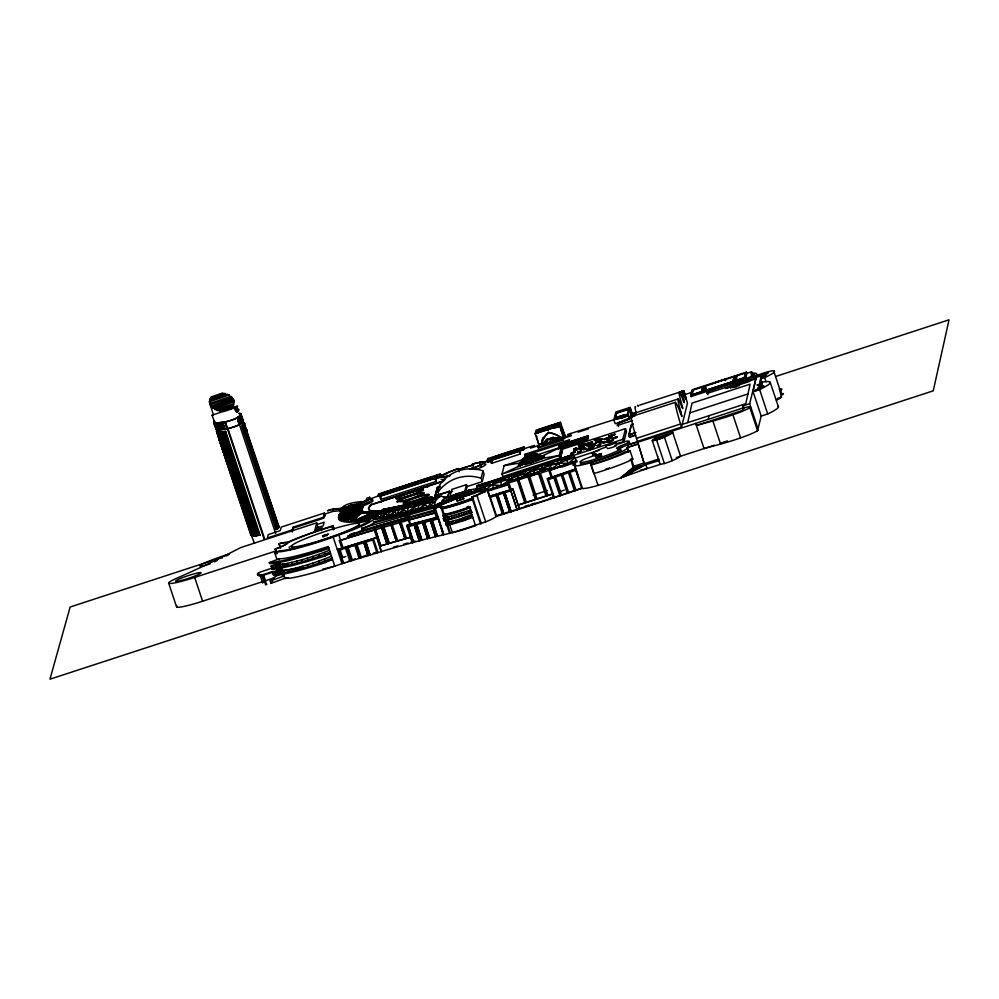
<?xml version="1.0" encoding="UTF-8"?>
<svg xmlns="http://www.w3.org/2000/svg" width="999" height="999" viewBox="0 0 999 999"><rect width="100%" height="100%" fill="white"/><g stroke="black" fill="none" stroke-linecap="round" stroke-linejoin="round"><path stroke-width="1.5" d="M570.242 464.185A244.318 24.263 -18.4 0 0 577.147 461.775L572.739 454.62L477.072 485.776L476.373 489.622L480.644 490.097M362.637 511.863A250.374 24.863 -18.4 0 1 363.361 506.905L363.074 506.068L358.953 504.732L354.633 504.458C348.339 513.486 366.133 512.112 370.479 512.25L358.966 511.713L353.346 514.772L345.242 521.066C344.53 512.45 354.17 507.43 361.713 509.34L363.137 511.713C345.217 501.81 323.589 524.575 354.17 521.053L359.203 514.735L363.698 512.025L370.479 512.25L374.225 513.586L371.628 513.536M518.069 466.77L521.765 459.977L528.908 455.219L533.591 454.383L540.259 455.02L539.997 457.043L536.838 459.577L531.168 462.724L524.912 464.747L526.61 458.953L529.507 454.882L537.212 454.358L544.517 456.918L540.372 455.669L543.144 456.168L542.482 458.491L538.873 460.027M726.623 388.062A42.458 4.221 -18.4 0 1 739.248 382.205L751.236 377.547L751.648 371.778L746.952 373.301L745.591 378.783L691.058 396.541L690.659 395.329L692.02 389.847L746.553 372.09L746.952 373.301M751.648 371.778L753.159 377.51L751.535 372.627M354.633 504.458C347.739 505.169 342.232 510.377 338.748 516.083C342.133 506.318 353.596 506.493 361.713 509.34L363.074 506.068M550.599 442.807L551.136 438.424L552.996 437.487L558.603 438.598L557.629 440.072L550.599 442.807L543.806 444.567L542.644 443.793L546.977 439.273L552.996 437.487M633.091 467.382L645.791 464.647L647.077 468.531L620.978 477.734L633.091 467.382L630.881 459.24M379.67 511.6C399.538 507.504 419.917 504.358 438.786 496.778L415.771 502.709L383.004 509.515L379.67 511.6L377.023 514.785L375.487 519.418A230.419 22.89 -18.4 0 0 434.503 505.931L435.102 501.523L438.786 496.778L441.346 496.228L444.118 497.002L446.865 499.025M375.287 518.806L428.671 506.78L431.118 500.037L433.329 498.214L441.346 496.228M687.712 422.627L692.032 403.121L750.099 384.19L745.778 403.696L682.192 424.425M708.166 419.343L708.978 415.696M539.435 466.271L492.732 481.031L493.156 488.049L486.276 490.159M409.677 504.682L383.004 509.515L388.124 516.283L400.686 507.392L408.042 504.433L417.757 509.515L418.693 505.719L422.789 500.899L438.786 496.778M292.37 529.832L293.019 527.197L323.339 517.32L324.413 513.011L281.181 527.097L280.319 530.594L268.232 534.627L267.407 537.962L292.37 529.832L292.67 530.731L293.019 527.197M314.36 532.305L316.708 522.827L240.784 547.552L221.978 557.192A420.704 41.783 -18.4 0 1 176.211 578.496A28.284 2.81 -18.4 0 0 170.604 583.516A28.284 2.81 -18.4 0 0 194.68 577.434L275.412 551.136M317.857 527.347L316.708 522.827M293.319 528.096L323.639 518.219L324.663 514.098L333.354 511.276A41.783 4.146 -18.4 0 0 340.671 510.439M354.245 504.895A11.301 1.124 -18.4 0 0 366.221 500.212L366.72 498.226L369.605 497.29L369.205 498.913A13.886 1.374 -18.4 0 1 355.144 504.945M441.271 476.76L440.322 473.913L378.521 494.093L377.959 496.353L436.213 477.372L436.763 475.124L436.463 478.134L436.213 477.372M333.179 537.162L341.995 563.648L381.331 551.61L373.364 527.36L408.591 517.207L409.128 520.017A206.905 20.554 -18.4 0 1 435.502 512.949L436.963 517.332M435.751 477.297L436.039 481.468L380.744 499.475L381.218 497.577M382.605 494.218L382.367 492.694L382.48 493.843L430.881 478.071L430.981 477.122L431.006 478.459L387 492.794M373.364 527.36L374.225 530.044A196.828 19.543 -18.4 0 0 339.36 540.721L342.27 549.5M381.206 502.285L381.506 501.111L427.947 485.989L427.659 487.15M434.702 479.208L440.334 477.372L440.322 473.913M440.334 477.372L440.796 475.499L447.49 473.476M438.648 494.592L437.899 492.357L439.747 484.927A37.787 37.525 14 0 1 448.176 476.236L451.56 474.001A37.787 37.525 14 0 1 462.887 469.63L466.908 469.006A37.787 37.525 14 0 1 482.967 470.841L484.078 474.213L482.23 481.643L467.095 486.575L465.721 492.107M459.178 471.828L458.166 468.568L455.307 469.567A23.601 2.348 -18.4 0 0 440.459 476.486A23.601 2.348 -18.4 0 0 450.412 475.574M464.547 493.219L470.766 490.696L470.467 489.797L460.039 493.419L456.431 493.681L456.181 494.667L448.688 497.215L449.388 499.313M466.458 484.652L464.747 491.57L450.099 496.341L451.823 489.423L466.458 484.652L467.095 486.575M474.138 469.305L472.427 464.048L477.322 462.787A23.601 2.348 -18.4 0 1 471.441 468.868M482.23 481.643L481.118 478.271L482.967 470.841M524.113 447.515L523.513 449.912L487.949 461.501L487.749 460.876L488.349 458.466L488.548 459.09L524.113 447.515L523.901 446.89L487.624 458.678L487.187 460.914L484.615 461.963M519.93 450.262L520.142 454.07L491.483 463.399L491.933 461.588M523.201 459.44L504.12 465.659L502.035 474.088L503.109 477.322M518.743 464.036L518.381 465.522L537.287 460.164L544.005 457.217L544.517 455.681L542.357 456.143M512.874 489.285L512.924 489.048A189.261 18.794 -18.4 0 1 489.473 496.303L512.874 489.285L519.455 509.078A291.521 28.959 -18.4 0 0 553.608 497.889L582.392 488.311L574.85 465.671M523.513 449.912L523.901 446.89M530.806 446.615L530.432 448.139L539.048 445.329L535.139 433.753L536.013 430.244L560.489 422.265L565.297 436.738M518.231 505.182L518.256 505.069A291.521 28.959 -18.4 0 0 552.36 494.118L552.372 494.055M537.699 429.907L536.938 432.979L558.066 426.098L558.841 423.014L537.699 429.907L537.812 432.942L537.312 431.443M534.502 445.404L523.126 448.988M556.281 438.961L563.636 436.575L563.936 437.475L563.336 439.885L538.349 448.014L538.648 444.705L544.517 442.794M538.349 448.014L538.648 444.705M543.094 431.218L542.981 428.184M548.189 430.269L548.264 426.461M541.271 444.33A23.127 22.965 14 0 1 548.401 432.617L548.451 432.417A26.998 26.811 14 0 1 550.948 432.879M553.671 427.784L553.546 424.737M554.795 428.121L558.766 426.823L558.453 424.563M563.886 438.186L559.615 425.786L560.489 422.265M547.277 478.721L575.661 469.018A98.751 9.803 -18.4 0 1 547.277 478.721L553.608 497.889M559.215 445.267L558.578 449.2L559.215 445.267L588.336 435.776L587.699 439.722L561.488 448.251M587.4 436.188L586.813 439.91L587.4 436.188L560.089 445.079L559.315 448.214L587.499 439.135L588.336 435.776M560.089 445.079L559.515 447.427M563.336 439.885L563.636 436.575M502.872 476.61L560.102 457.967L562.187 449.538M567.657 434.478L628.171 415.172L630.107 407.405L615.821 412.05L613.886 419.817L615.184 423.726L628.046 419.543L617.819 422.977L617.182 425.537L632.504 420.542M571.028 433.541L570.654 435.04L557.729 439.248M590.921 465.109L591.071 464.473A27.91 2.772 -18.4 0 0 624.912 451.985L630.019 450.649L632.829 459.09A31.918 3.172 -18.4 0 1 593.731 473.551L590.921 465.109A31.918 3.172 -18.4 0 0 630.019 450.649M593.731 473.551L593.881 472.914M615.621 415.572L615.896 414.485M614.897 419.38L616.77 411.85L615.546 418.693M628.895 407.904L627.297 416.246L628.796 410.214M625.499 428.633L626.46 431.518L623.801 442.245L622.839 439.36L625.499 428.633L562.599 449.125L559.927 459.852L564.323 458.429M629.907 410.914L630.444 408.753L631.98 413.848M630.706 413.336L631.243 411.163M629.77 417.882L630.656 414.298L636.213 412.487M631.855 414.398L631.643 415.209L630.044 410.377M632.055 413.586L630.307 409.29M635.726 432.679A25.949 25.774 14 0 0 628.721 435.814L631.231 425.112A26.811 26.623 14 0 1 633.141 424.026M628.721 435.814L631.231 425.112M635.614 435.327L629.845 437.2L630.444 434.028M627.597 447.515L628.146 444.78L638.311 441.471M658.978 458.941L644.28 463.736L636.45 438.349A30.32 1.898 72 0 1 631.868 417.145M633.828 466.308L631.393 459.003M644.28 463.736L638.261 444.031L627.047 447.689A27.91 2.772 -18.4 0 1 606.043 457.829A27.91 2.772 -18.4 0 1 575.274 465.884L574.275 465.359L575.624 464.048A159.765 15.872 -18.4 0 1 572.714 465.097M637.462 441.408L681.53 427.06L687.474 403.134L685.951 398.276A10.602 0.662 72 0 0 684.365 392.582L683.778 390.796L639.697 405.144M691.058 396.541L691.77 393.681M691.882 395.254L693.044 389.635L691.882 395.254L744.292 378.184L745.466 372.565L744.292 378.184M750.986 376.785L707.042 391.858L706.593 393.631L725.374 387.512L725.686 388.474M725.374 387.512L756.056 377.934L753.084 391.695L759.615 389.573A56.881 5.644 -18.4 0 0 759.715 382.455L760.589 378.933L764.635 377.622A43.794 4.346 -18.4 0 0 773.638 370.754L780.231 390.584A11.339 1.124 -18.4 0 0 779.869 390.559M730.431 387.662L730.669 386.725L749.787 380.494L749.55 381.431L730.431 387.662L736.275 387.013M745.591 378.783L746.553 372.09M695.691 423.414L704.045 448.563L720.579 444.08A33.029 3.284 -18.4 0 0 740.596 437.887A22.328 2.223 -18.4 0 0 757.554 430.719L749.874 407.642A22.328 2.223 -18.4 0 1 732.916 414.81A33.029 3.284 -18.4 0 1 712.899 420.991L696.378 425.474L743.281 410.202L742.594 408.129L743.181 405.781L749.662 403.671L756.056 377.934M743.281 410.202L743.868 407.842L743.181 405.781M752.834 390.934L761.201 416.084L758.029 428.808L749.662 403.671M680.444 413.062L680.806 411.638M682.217 406.019L682.679 408.616L681.967 405.132A25.724 1.611 72 0 1 683.166 400.337L684.303 402.747L683.516 398.913A16.059 0.999 72 0 1 684.265 395.916L684.765 397.177A10.327 0.649 72 0 0 685.239 395.779L683.778 390.796M683.453 401.049L683.766 399.787M684.552 396.64L684.989 394.892M412.475 510.801C413.836 498.301 429.807 500.437 438.686 497.44M423.151 508.179C423.738 503.883 426.373 499.001 431.231 498.888M359.203 514.735C355.02 514.822 341.933 515.946 345.454 508.454L349.425 506.568L358.953 504.732L362.312 507.255L350.387 505.269L346.478 507.13L341.383 512.499C340.734 519.455 351.96 517.182 356.293 517.532L356.094 514.822L357.08 512.837L361.163 511.925L369.106 512.974M390.659 509.203L390.359 508.079L386.725 508.853L377.023 514.785L379.408 518.031L391.758 509.303L398.988 506.418L407.33 512.025C407.879 502.36 418.369 502.072 425.586 500.324M402.322 513.186C403.009 504.408 412.425 502.372 419.705 502.497M321.453 530.606L322.327 527.772L315.597 529.97L316.059 528.109L323.239 525.774L324.113 522.24L316.933 524.575M361.875 510.239C353.446 506.505 344.031 510.489 338.424 517.207C343.032 508.778 354.245 505.369 362.35 511.026C353.983 508.678 347.465 515.971 341.308 520.354C342.844 510.814 353.421 505.831 362.312 507.255M383.004 509.515L390.634 508.116L397.44 514.285C398.176 507.355 404.682 503.908 411.101 503.796L408.042 504.433M434.815 495.704L449.438 491.446L434.965 496.153L437.412 487.337L440.297 486.401M434.965 496.153L437.412 487.337M444.905 497.789A150.874 14.985 -18.4 0 0 447.702 497.027L449.288 491.008M447.702 497.027L449.438 491.446M493.356 457.729A11.551 0.837 72 0 1 493.381 457.305L518.256 449.001M392.707 515.322C393.544 508.229 400.224 505.182 406.593 504.807M213.237 414.385L209.39 401.823L210.876 397.04L222.802 392.957L223.102 393.818L225.2 393.506L225.499 394.393M227.385 428.658C224.463 428.908 216.371 431.068 216.096 427.947A63.586 6.319 -18.4 0 0 227.048 428.796L227.385 428.658A7.13 0.712 -18.4 0 0 233.853 426.86A7.13 0.712 -18.4 0 0 239.423 424.538L241.234 423.451A63.599 6.319 -18.4 0 0 242.233 420.055L243.281 420.741L242.982 421.865L239.81 424.413A7.555 0.749 -18.4 0 1 233.903 426.885A7.555 0.749 -18.4 0 1 227.048 428.796L218.706 429.695L216.034 429.046L213.624 421.865L214.385 420.591M213.986 421.928L216.458 422.977L225.15 421.94A7.13 0.712 -18.4 0 0 231.618 420.142A7.13 0.712 -18.4 0 0 237.188 417.819L241.209 415.035L237.188 417.819L275.724 533.666M215.859 428.583L216.259 428.459M251.461 535.314L252.972 535.239L251.461 535.314L219.568 439.435L221.079 439.36L218.843 438.773L216.446 430.969L217.245 429.682M219.892 438.249L218.856 438.211L219.493 437.987L216.683 430.369L219.368 439.11M217.357 430.319C217.02 433.241 223.601 431.356 225.599 431.393L260.065 535.014L253.709 535.901L250.949 535.277L218.619 438.324L219.355 437.05M219.568 438.386L218.769 438.661L219.106 437.649M254.508 543.431L250.924 534.24M388.124 516.283C389.135 509.228 395.829 506.081 402.26 505.744M540.372 455.669L542.919 456.893L543.144 456.168L526.61 458.953L524.025 457.829L525.287 456.918L532.554 454.295L526.61 458.953L520.779 461.188L521.765 463.099L520.454 465.734L518.556 465.284M383.691 517.195C384.852 511.476 390.422 506.043 396.541 507.767M379.408 518.031L383.516 510.914L390.634 508.116L401.123 506.518M554.62 441.371L551.136 438.424L548.026 439.423L546.64 443.968M510.189 490.484L507.38 482.055L507.967 481.655A206.731 20.529 -18.4 0 0 543.906 470.117L549.413 468.281L549.999 470.304L573.251 462.275A206.731 20.529 -18.4 0 1 551.748 469.617L550.049 470.192M517.27 480.244L508.928 482.942L511.276 490.01M527.884 476.823L518.818 479.745L526.361 502.322M529.582 476.273L538.461 473.401L529.582 476.273L537.087 498.838M524.8 502.847L517.282 480.207M535.427 499.388L527.897 476.785M549.413 468.281L507.38 482.055M545.966 495.966L538.461 473.401M547.889 495.329L540.459 473.176L548.888 470.404L551.161 477.41M362.887 511.838C354.208 507.517 345.117 512.887 339.036 519.068C341.333 512.45 347.177 507.754 353.733 505.719L361.863 508.354M210.414 405.869L212.163 407.942L214.872 408.753L234.203 401.685L233.067 398.539L230.869 396.353L209.653 403.633M240.834 423.576L238.599 416.858L240.834 423.576L242.607 421.99L240.322 413.748L243.331 421.241L241.071 414.523M240.322 413.748C240.672 417.033 244.131 422.839 242.482 421.466L243.331 421.241L240.722 413.611L238.886 413.199M277.41 526.623L243.381 424.313L243.968 422.565L278.958 526.71L276.711 529.333L276.074 529.52L241.608 425.899L244.393 422.939M244.568 424.088L243.606 424.8M245.654 430.944L246.616 430.244L245.654 430.944L244.43 427.26M278.521 527.509L278.521 526.023M470.467 489.797L462.999 492.807L468.718 491.845L469.018 492.757L455.994 497.115L456.256 495.254L448.688 497.215M338.424 517.207C341.571 509.89 349.862 505.806 357.617 507.08L361.713 509.34M339.96 519.78L342.62 516.146C349.925 512.175 359.428 510.077 367.32 513.124L361.451 511.525L352.859 512.312L350.961 514.585L350.187 517.619L350.799 521.203C354.058 514.098 362.974 509.927 370.329 513.111M338.748 516.083L339.96 514.21M347.814 521.203L350.187 517.619L356.094 514.822L366.558 512M504.845 492.732L511.201 511.663L504.845 492.732L510.814 490.784L517.132 509.777L510.814 490.784M358.953 504.732C354.333 509.378 361.65 512.599 365.622 512.762L364.223 512.287M345.242 521.066C349.2 513.236 359.278 509.428 367.32 513.124M277.035 559.715L274.775 552.909L276.086 551.036M343.069 520.779L345.617 517.157C352.335 513.948 360.539 510.402 367.994 512.962M343.156 509.902L339.498 514.81L346.478 507.13M341.308 520.354C345.354 512.974 354.807 508.878 362.812 511.875M339.036 519.068C343.494 511.088 353.921 507.417 362.35 511.026M338.524 518.206L341.196 514.585L345.167 512.549L355.594 510.914L361.451 511.525M350.387 505.269C344.143 512.787 358.092 513.636 362.712 512.849M544.88 465.222L548.876 462.874L551.748 469.08L576.71 460.489M548.026 439.423L546.878 439.66L543.806 444.567M497.689 495.017L503.996 513.986L497.689 495.017L503.521 493.106L509.827 512.075L503.521 493.106M219.405 436.476L219.018 438.711M250.899 534.24L251.461 533.553M339.498 514.81L341.383 512.499M262.6 575.387L263.748 574.949L266.383 584.427L265.584 584.627L262.512 575.374L263.761 574.962M322.877 549.987L321.191 550.561M742.607 383.129L743.481 382.592M758.204 388.136L763.673 385.689L760.826 386.313L758.016 387.562L763.76 386.226M546.977 439.273L542.644 443.793L550.387 442.157L558.603 438.598L552.609 437.437M338.886 550.324L343.156 563.286L338.886 550.324L345.554 548.226L349.85 561.163M496.141 495.529L502.497 514.423M496.64 516.258L490.334 497.302L496.191 495.467M264.186 582.055L262.55 582.592L264.186 582.055L261.813 574.987A49.9 4.958 -18.4 0 1 258.579 572.727A33.866 3.359 -18.4 0 1 270.829 568.543M521.628 465.172L535.152 457.904L537.412 455.944L537.212 454.358L536.101 455.532L524.238 459.54L521.765 463.099L519.18 463.861L520.454 465.734M214.872 408.753L215.172 409.652L216.833 409.515L233.579 403.771L233.903 402.222M241.608 425.899L244.643 423.938L244.243 423.164M245.854 431.943L245.242 432.579L246.928 431.081L246.229 431.306M277.747 527.822L277.135 528.471L245.13 432.692L245.754 432.492L244.193 433.429L245.13 432.692M276.074 529.52L278.421 527.609L243.232 422.302L278.946 527.235L278.246 527.46L278.983 526.698M594.293 446.103L588.798 447.639M527.372 456.755L525.399 457.829L525.287 456.918L527.36 456.206C528.558 454.233 532.03 455.519 527.847 456.143L530.856 454.62L537.212 454.358L522.839 458.853L523.351 460.664L525.774 461.088L542.482 458.491C537.537 455.357 530.469 452.847 525.287 456.918L524.238 459.54L522.839 458.853M529.845 455.269L527.36 456.206L532.217 454.445L527.847 456.143M548.201 438.748L542.857 444.443M354.82 545.217L348.027 547.352L354.82 545.217L359.153 558.266M352.422 560.352L348.077 547.302M556.53 460.464L572.739 454.62L540.759 465.821L556.88 460.139L575.124 457.455L568.431 463.374C536.388 461.426 507.742 479.245 477.072 485.776C489.835 481.58 503.059 477.947 516.645 480.044M537.212 454.358L536.338 454.582L540.259 455.02L538.723 456.443L521.765 463.099L519.917 462.487M541.72 455.544L536.001 458.691L521.765 463.099L531.168 462.724L537.662 460.539L533.478 456.568L529.507 454.882L525.187 458.466L534.115 454.183L534.777 455.207L533.478 456.568L525.774 461.088L522.527 461.863L520.779 461.188M548.951 470.017C557.417 466.108 563.573 457.792 572.739 454.62M782.716 393.494A17.283 1.711 -18.4 0 1 781.742 395.129L780.194 389.048A43.794 4.346 -18.4 0 1 779.932 390.522L781.343 397.327A43.794 4.346 -18.4 0 1 776.448 400.212M287.537 542.782A44.118 4.383 -18.4 0 1 332.105 526.498L333.079 525.699L334.19 529.045M363.836 542.707L368.032 555.594L363.836 542.707L357.105 544.792L361.451 557.554M397.44 514.285C404.533 508.766 413.124 501.061 422.627 502.047M407.33 512.025L420.417 502.759L428.371 499.488L435.102 501.523L428.671 506.78L417.719 502.147M537.362 472.702L549.487 463.836L556.88 460.139L560.102 466.233M417.757 509.515L431.118 500.037L436.65 498.588M216.833 409.515L217.17 410.514L219.106 410.264L232.992 405.507L233.916 404.77L233.579 403.771M240.122 416.421L238.848 417.232L240.122 416.421L242.045 422.227L240.784 423.039L242.045 422.227M243.369 425.512L241.92 426.361L243.369 425.512L245.417 431.668L243.968 432.517L245.417 431.668M519.23 479.295L533.141 469.305L540.834 465.584L542.969 470.841M658.816 460.152A24.401 2.423 -18.4 0 0 658.89 460.527A24.963 2.485 -18.4 0 1 645.791 464.647L620.978 477.734L634.203 467.282M493.156 488.049L501.448 485.452L516.783 474.637L524.725 470.904L533.141 469.305L551.748 469.08M486.001 489.735C498.888 477.909 516.208 472.003 533.616 474.612M365.871 542.07L370.154 554.944L365.871 542.07L372.714 539.972L376.998 552.859M754.27 376.785L755.868 375.512A60.527 6.006 -18.4 0 0 752.771 373.139L751.123 373.776M643.393 465.309L620.978 477.734L635.589 467.082M533.878 455.219L535.664 454.208L534.777 455.207L528.034 455.444L527.247 456.531L533.478 456.568L540.259 455.02M377.11 537.437L337.375 549.75L339.797 548.901A207.642 20.617 -18.4 0 1 377.11 537.437L381.331 551.61M528.359 455.669L534.964 454.433L526.635 456.118M237.475 418.181L239.011 417.295L240.946 423.101C237.275 427.784 236.388 408.291 239.797 423.876M239.41 423.988L240.946 423.101M521.153 462.525L519.18 463.861L521.078 464.398L525.149 463.474L536.838 459.577L543.144 456.168L540.422 455.532M641.146 465.884L620.978 477.734L637.225 466.783M350.799 521.203L356.293 517.532M620.978 477.734L639.085 466.383M374.925 528.071L380.744 545.791L374.925 528.071L381.168 526.273L387 543.993L381.168 526.273M383.266 525.711L389.21 543.331L383.266 525.711L390.584 523.588L396.391 541.296L390.584 523.588M399.113 521.116L405.057 538.773L399.113 521.116L391.783 523.226L397.727 540.884M406.468 538.386L400.674 520.966L407.942 518.856L409.827 524.7M276.398 551.336A51.386 5.107 -18.4 0 0 277.472 553.321L276.76 553.596L275.249 549.063A23.039 2.285 -18.4 0 0 278.933 543.806L280.007 545.941M374.637 527.859A191.995 19.068 -18.4 0 0 347.727 536.176L362.3 530.244L361.638 528.259L362.4 528.983L369.618 525.511L373.888 522.864L373.976 521.74M265.672 584.627L266.82 584.24M765.783 376.074L763.224 377.135M763.773 386.388L762.462 387M612.062 437.025L610.114 437.937M616.545 417.632L615.721 418.194L618.319 417.869M626.498 415.959L627.122 415.596M580.869 448.364L576.361 450.112M586.825 445.729C596.341 442.045 582.155 446.553 588.324 445.054M595.029 445.017L592.469 446.116M607.217 448.064C605.756 449.887 617.707 446.016 616.67 444.98M322.914 537L324.388 536.326M561.788 459.165L564.835 457.392L568.431 463.374M602.946 442.932L609.527 440.384L602.634 442.707L608.99 440.846M413.549 542.42L408.541 526.598L413.761 542.307L412.325 542.757L406.605 525.586L407.23 525.262A227.797 22.627 -18.4 0 1 437.475 517.195L438.211 517.257L406.605 525.586M414.223 525.049L419.23 540.871L414.223 525.049L408.329 526.71M514.635 474.9L516.995 473.626L517.869 479.07M498.551 480.057L501.248 478.608L500.511 479.795L501.448 485.452L508.404 483.266M583.866 446.253L582.105 446.99M379.77 546.178A190.347 18.906 -18.4 0 1 410.864 537.287L409.865 533.166M412.325 542.757L412.637 542.582A190.347 18.906 -18.4 0 0 381.531 551.473M367.794 516.908L369.218 516.221M421.79 540.172L416.77 524.35L422.003 540.072L413.761 542.307M427.634 538.623L422.614 522.789L427.634 538.623L452.36 532.679L485.726 521.878A28.696 2.847 -18.4 0 0 496.066 516.483L519.455 509.078L512.924 489.048M226.286 555.968L228.971 554.595M429.47 538.136L424.438 522.39L429.645 538.036M430.432 520.829L435.452 536.575L430.432 520.829L424.263 522.489M373.351 527.422L408.591 517.207M434.503 505.931L443.294 501.523M610.926 438.349L609.278 439.023M566.233 457.055L567.807 456.381M437.262 536.113L432.242 520.367L437.45 536.013M438.274 518.831L443.281 534.577L438.274 518.831L432.055 520.454M324.663 555.232L330.519 553.371L325.424 555.844A59.928 5.957 -18.4 0 1 272.128 569.205L271.091 566.083C291.096 563.586 310.851 557.792 329.47 550.249M330.095 552.11C311.476 559.652 291.72 565.459 271.716 567.944M214.46 561.838L217.12 560.564M614.073 434.565L614.934 434.041L608.716 436.101L615.072 434.428L614.198 434.965M611.962 438.811C627.31 433.516 604.095 440.422 614.397 438.049M616.982 437.462L615.272 438.174M757.554 376.998L768.131 372.639L756.43 376.486L762.312 375.199M455.694 496.203L468.718 491.845M663.923 437.187L662.349 437.874M522.115 464.71L502.035 474.088L559.253 455.444L561.351 447.015L536.413 455.132M542.619 455.756L561.351 447.015L562.425 450.249L560.339 458.678L544.193 463.936M617.444 417.207L615.284 418.331L621.016 417.07M624.924 415.621L626.648 414.635L625.162 414.697M601.935 439.26L599.825 440.084M591.683 445.005L594.792 443.856M588.686 446.79L594.755 444.805M589.173 447.015C586.101 449.3 602.472 442.495 589.173 447.015L591.558 446.428M593.968 446.291L592.082 447.065M596.353 456.968C592.844 459.328 606.893 453.958 599.65 455.794M326.636 561.176L332.492 559.315L325.474 562.512A57.992 5.757 -18.4 0 1 273.539 575.374L272.502 572.277C292.744 570.004 312.662 563.886 331.456 556.218M332.08 558.066C313.286 565.734 293.369 571.853 273.127 574.125M609.128 441.233L606.905 442.132M492.732 481.031L476.373 489.622L575.124 457.455M578.721 445.716C592.707 440.921 571.565 447.102 580.556 445.154M608.279 442.008L611.688 440.771M472.639 517.02L472.764 517.357A21.241 2.11 -18.4 0 1 446.491 525.412L445.666 522.952L448.676 521.615M446.491 525.412L472.402 516.308M596.565 441.958L595.554 442.582L596.653 442.42M271.915 562.937L272.552 562.974M489.51 496.091L487.187 489.11L485.327 488.973A28.696 2.847 -18.4 0 0 456.531 496.628A28.696 2.847 -18.4 0 0 433.179 506.905L433.204 507.679L435.077 507.817L441.558 506.518A27.123 2.697 -18.4 0 1 443.793 501.573A27.123 2.697 -18.4 0 1 481.518 489.822A27.123 2.697 -18.4 0 1 471.69 497.127L480.544 523.726M457.867 500.112C451.898 503.121 468.519 497.839 463.061 498.414M592.907 448.426L591.408 449.026M570.167 456.143L571.378 455.469L568.506 456.143M469.305 506.993L471.84 512.45A27.835 2.76 -18.4 0 1 444.118 520.904L443.306 518.456L447.09 516.845L446.153 514.048A25.624 2.547 -18.4 0 0 469.305 506.993L470.454 507.529A22.178 2.198 -18.4 0 1 443.007 515.934L446.153 514.048M444.118 520.904L471.628 511.825L470.841 511.625M617.819 422.977L634.952 415.721M631.892 417.719L617.619 423.763L618.543 426.536M761.787 384.727L760.651 385.177M617.132 417.27L618.593 416.733M617.419 418.131L618.668 417.619M623.776 416.096L627.085 414.498L624.05 414.96M624.275 416.92L625.524 416.408M375.487 519.418L379.57 517.744M598.001 439.435L596.428 440.022M598.751 439.935L597.489 440.584L598.638 440.434M599.025 442.52C607.567 439.323 593.955 443.481 600.049 442.082M600.199 443.119L600.973 442.807M214.448 422.115L212.113 415.222L222.015 411.813A6.856 0.687 -18.4 0 0 228.247 410.089A6.856 0.687 -18.4 0 0 233.604 407.854L237.65 406.168L234.678 407.267M485.689 461.925L487.075 461.363M222.265 422.477L224.5 429.195L222.59 422.352M222.752 423.002L224.613 428.583L222.752 423.002C225.737 420.167 229.046 430.107 224.613 428.583M574.8 452.535L571.053 453.621L575.024 452.097M582.067 445.067L592.469 441.883L584.852 444.842L581.88 444.58M276.348 552.047L279.595 550.761A48.951 4.858 -18.4 0 0 333.254 536.5A48.951 4.858 -18.4 0 0 369.967 518.931L374.65 517.944A52.91 5.257 -18.4 0 1 350.849 530.656L325.949 539.672A52.91 5.257 -18.4 0 1 281.718 551.598L276.348 552.047L275.249 549.063M580.819 446.965L579.383 447.177L583.853 445.704L579.52 447.627L580.943 447.365M600.024 441.296L597.989 442.033M328.246 546.553L328.771 548.501A59.965 5.957 -18.4 0 1 269.655 563.648L269.305 562.599L278.634 558.928L284.016 558.478A52.91 5.257 -18.4 0 0 315.197 550.699L328.246 546.553L334.765 566.158L345.229 562.524M271.091 566.083L279.857 562.637L280.482 564.497L285.864 564.048A52.91 5.257 -18.4 0 0 288.324 563.636M276.723 565.983L280.482 564.497M272.128 569.205L275.886 567.732M272.502 572.277L281.843 568.593L282.467 570.441L287.837 569.992A52.91 5.257 -18.4 0 0 296.129 568.381M278.459 572.027L282.467 570.441M471.69 497.127L476.873 495.279A28.696 2.847 -18.4 0 0 487.225 489.885L487.187 489.11M443.007 515.934L446.353 514.622A25.624 2.547 -18.4 0 0 469.493 507.567L470.454 507.529M220.005 422.764L222.24 429.483L220.342 422.639M222.315 428.883C215.784 415.159 229.27 428.821 222.315 428.883L220.304 423.226L218.481 423.476L220.304 423.226M223.351 431.68L222.74 431.905L257.879 535.452L255.344 535.851L220.816 432.067L223.351 431.68L257.879 535.452L260.065 535.014M223.227 432.417L225.849 438.361L227.572 438.136L225.524 431.98L223.227 432.417L225.275 438.573L227.572 438.136M222.777 431.893L225.599 431.393M225.524 431.98L226.998 438.361M226.024 439.235L227.41 439.21M458.141 468.693L449.737 471.94A22.278 2.21 -18.4 0 0 450.349 475.387M588.236 449.388L593.119 447.889M608.016 439.023C618.593 434.915 599.25 441.433 610.789 438.174M445.666 522.952L460.214 519.043L471.815 514.56M578.958 451.985L577.597 452.609L578.671 452.497M580.107 451.61L581.505 450.924L577.422 452.285L581.643 451.311L580.232 451.998M218.069 422.939L220.304 429.657L218.431 422.802M218.431 423.376L216.845 423.539L218.431 423.376L220.342 429.071L218.843 423.351M220.816 432.067L221.428 431.843L255.956 535.614L255.294 535.864L220.779 432.08L216.571 431.456L217.37 431.743M221.229 432.617L221.84 432.38L223.888 438.536L225.362 438.411L223.277 438.761L221.229 432.617L223.314 432.255L224.138 434.715M223.314 432.255L222.702 432.492L224.75 438.636M225.749 439.273L223.464 439.647L225.749 439.273L257.642 535.152L255.357 535.526L257.642 535.152M347.714 561.675L355.257 558.816M756.83 389.972L755.394 390.646L756.855 390.384M757.866 390.047L759.302 389.36L757.841 389.635M339.036 516.92A218.182 21.666 -18.4 0 0 354.445 521.89L357.305 520.816M618.381 416.758L619.929 416.246M623.988 416.071L619.492 417.594M588.748 444.056C602.172 438.336 575.574 446.915 584.977 445.229M600.849 442.42C595.854 444.692 609.515 439.772 598.95 442.819M597.777 445.679C607.355 442.22 591.083 447.14 598.588 445.417M599.775 445.429L597.677 446.103M216.471 422.977L218.706 429.695L216.845 422.839M219.081 428.983L220.28 428.958L219.081 428.983L217.22 423.401M220.517 439.622L222.29 439.448L220.517 439.622L252.41 535.514L254.37 535.651L253.709 535.901L219.143 432.13L219.842 431.88L254.37 535.651L255.956 535.614M221.603 438.823L223.476 438.561L221.603 438.823L219.555 432.679L221.428 432.405L222.253 434.865M220.779 432.08L221.428 431.843M219.555 432.679L221.428 432.405M221.815 439.697L223.851 439.423L255.744 535.302L255.095 535.551L253.709 535.589L221.815 439.697L223.851 439.423M253.709 535.589L255.744 535.302M581.918 448.826L580.094 449.662L581.718 449.388M582.917 449.001L584.74 448.164L583.116 448.439M443.306 518.456L471.016 509.989M597.177 441.72L599.937 440.846M611.8 441.321L609.577 442.07M215.222 422.889L217.457 429.607L215.597 422.752M217.42 429.046L218.744 428.983L217.42 429.046L215.684 423.289L214.623 423.264L215.684 423.289M217.72 431.58L216.808 432.055L218.606 431.793L253.134 535.564L252.435 535.814L217.72 431.58L217.058 431.805M219.143 432.13L219.842 431.88M218.943 432.355L218.244 432.604L219.892 432.43L218.943 432.355L221.241 438.836L220.292 438.761L220.991 438.511M252.41 535.514L254.183 535.339L253.484 535.589M253.671 535.901L254.37 535.651M370.254 515.809L374.85 514.36M322.739 569.168L334.765 566.158L321.728 570.304A52.91 5.257 -18.4 0 1 290.534 578.096L284.74 578.396L271.041 583.316L270.267 580.956L283.953 576.036L282.267 575.449M239.585 413.486L240.821 414.548L239.81 413.961L240.722 413.611M239.635 413.923L239.136 413.673M234.203 407.455L237.063 406.443L237.849 411.413L236.788 412.262L233.604 407.854L230.682 408.853M214.236 422.365L216.958 429.258L213.823 421.291M216.483 428.846L217.545 428.871L216.483 428.846C213.137 417.095 213.012 425.249 216.696 428.646M219.081 436.763L217.445 431.83L218.606 431.793M218.019 432.155L217.345 432.392L218.694 432.317L220.329 437.25M220.067 438.311L219.393 438.549L220.067 438.711M219.568 439.435L220.354 439.298L217.944 432.018M217.482 430.681L216.446 430.981L251.511 535.614L253.134 535.564L252.397 535.826M573.763 455.457L476.498 487.137M212.113 415.222L213.187 414.86M242.757 420.354L242.957 421.366M246.378 429.845L246.978 430.994L246.254 431.231M278.621 526.298L277.884 526.023M612.812 435.502L611.201 436.039M468.156 491.608L470.766 490.696M339.36 540.721L340.597 540.297A235.277 23.364 -18.4 0 1 373.589 530.132L374.488 529.857M744.842 382.068L746.415 381.543M763.199 376.561L760.551 377.722L762.537 377.36M763.099 376.748L765.734 375.587L760.526 377.385L765.771 375.924M759.29 385.09L761.738 384.353M210.065 398.701L225.2 393.506M209.565 400.274L227.322 394.18L227.647 395.129L229.183 395.03L229.62 396.341M209.39 401.823L229.183 395.03M232.155 397.452L209.99 404.62M210.864 406.156L233.067 398.539M211.875 407.055L233.641 399.588M213.237 408.029L233.941 400.924M661.326 438.261L659.103 438.998M214.847 423.064L214.048 422.939M220.217 439.135L218.981 439.11L251.336 535.289M250.949 535.277L252.11 535.014M251.473 535.614L252.248 535.352L250.662 534.54L251.636 533.703M619.83 416.233L621.366 415.709M620.117 417.082L621.64 416.558M621.291 417.982L622.827 417.457M595.991 439.685L598.089 439.073M588.898 445.292L586.95 445.829M609.115 438.299L607.017 438.986M594.63 444.493L592.569 445.129M597.889 456.368L598.776 456.068M456.481 495.579L449.001 498.114L456.555 496.166M576.048 490.372L570.017 472.227L575.736 470.292L581.83 488.499M242.445 420.042L242.133 419.63M243.331 422.789L244.018 422.552M245.879 430.394L246.628 430.144M246.815 430.219L246.291 429.32M246.204 430.731L246.965 430.482L246.229 430.794M278.858 526.361L278.109 526.61L278.871 526.873M532.13 454.857L534.115 454.183L531.018 454.533L527.634 457.092L525.287 456.918L526.348 456.98M325.112 536.063L327.31 535.389M214.236 422.24L213.624 421.865L214.485 421.64M218.644 438.324L218.906 439.061M559.927 495.829L553.896 477.709L548.364 479.582L554.383 497.702M244.63 423.551L243.731 423.688L244.43 423.464M245.954 430.332L246.578 430.082M371.541 516.358L372.752 515.959M538.199 431.406L559.34 424.513M559.14 425.287L537.999 432.167L537.499 430.681M535.139 433.753L559.615 425.786M617.045 412.662L629.17 408.716M617.594 412.937L629.02 409.215M693.181 390.035L745.591 372.964M382.58 492.894L430.981 477.122M382.654 493.131L431.056 477.372M684.914 394.593L692.132 392.245M380.082 494.168L384.453 492.757M387.362 491.808L433.916 476.635M382.405 493.606L431.193 477.784M495.242 457.192L499.537 455.794M505.269 453.921L518.156 449.725A11.551 0.837 72 0 1 518.181 449.25L493.381 457.305M519.592 449.25L524.038 447.814M511.238 452.185L518.531 449.812M565.484 437.662L564.547 434.877L562.961 435.402A17.245 1.074 72 0 0 562.112 433.154M380.457 495.154L370.167 498.951L369.605 497.29M435.614 477.26L439.835 475.886M487.25 460.676L488.149 460.377M487.749 460.876L523.301 449.288M634.015 413.349L678.084 398.988M379.745 496.453L435.027 478.446M490.484 460.402L519.143 451.073L520.142 454.07M691.745 394.855L744.168 377.784M690.659 395.329L745.192 377.56M578.171 432.155L588.486 428.796M621.902 417.994L625.948 416.683M492.095 460.914L487.662 462.362L487.125 460.739M564.16 438.111L571.353 435.764M538.049 447.115L563.036 438.986M631.331 416.645L675.399 402.297M726.985 388.249L734.315 385.864M748.975 381.081L756.318 378.696M395.729 497.552L421.853 489.048M559.415 445.854L588.523 436.363M560.289 445.666L587.599 436.775M221.328 557.604L70.155 607.005L49.95 679.195L933.241 390.834L949.05 319.805L775.649 376.473M689.872 412.874L747.939 393.943M448.426 492.657L452.46 491.333M519.243 472.065L532.455 467.757M629.732 436.875L635.501 435.002M573.101 455.569L622.839 439.36M575.511 457.967L598.925 450.349M617.944 444.155L622.34 442.719M636.45 438.349L680.519 424.001A30.32 1.898 72 0 1 679.27 410.015L681.93 416.496L680.182 409.478A23.576 1.474 72 0 1 681.655 406.431L681.942 407.155M459.927 499.338L461.051 498.976M638.398 441.708L628.146 444.78M637.2 442.47L742.594 408.129M637.687 444.006L627.509 447.315L629.033 451.835M655.369 438.261L672.739 432.604A29.52 2.935 -18.4 0 1 664.41 437.087A9.391 0.937 -18.4 0 1 656.555 439.922L652.335 440.809A24.401 2.423 -18.4 0 1 655.369 438.261L654.845 436.713M777.334 398.464L781.693 397.04M761.201 416.084L767.719 413.961A56.881 5.644 -18.4 0 0 778.109 406.368M177.048 606.093A28.284 2.81 -18.4 0 0 202.597 601.211L274.513 577.784M633.291 466.458L644.505 462.799M676.248 457.617L714.31 445.217M720.179 443.306L727.509 440.921M213.624 421.865L214.385 421.79M217.395 430.831L217.245 431.268M218.744 438.586L219.568 438.324M251.461 534.203L250.637 534.477L251.461 534.278L219.942 439.51M250.724 534.827L251.561 534.552M500.861 455.994L518.369 450.312M371.84 504.033A150.874 14.985 -18.4 0 0 376.561 511.038L380.831 511.226L376.698 511.488A150.874 14.985 -18.4 0 1 371.99 504.47L444.58 480.407M373.476 503.996L443.244 481.331M437.562 487.774L440.434 486.838M590.521 449.35L587.961 450.099M517.844 505.069L553.483 493.518M240.372 415.272L240.859 414.635M278.246 527.46L278.946 527.235M278.596 527.859L277.897 528.084L278.571 527.872L244.081 424.088M568.831 456.63L567.457 457.055M333.079 525.699L322.727 528.983A52.91 5.257 -18.4 0 0 287.675 542.257M612.699 434.877L608.841 436.488L609.79 436.413M614.422 437.837L616.932 437.162M614.535 438.436L612.487 439.023M762.612 375.012L767.694 373.651M761.051 387.512L759.04 388.087M239.66 416.009L242.295 422.602L240.06 415.884M240.459 415.796L239.885 416.396M243.381 424.313L244.043 424.1M242.67 425.05L243.344 424.837L277.822 528.633L277.198 528.821L242.67 425.05L243.306 424.862M243.481 424.95L244.156 424.75L242.944 425.524M621.353 415.759L622.877 415.234M277.809 528.259L276.049 529.17L276.686 528.983M599.962 439.51L602.01 438.973M586.176 444.892L587.462 444.493M591.296 447.327L588.711 448.002M598.838 445.292L599.887 444.992M584.715 449.013L583.291 449.35L586.288 448.339L583.391 449.712L584.84 449.4M487.624 490.596L508.266 484.115L487.624 490.397L489.535 496.341M573.463 452.522C579.645 450.062 566.533 454.32 573.001 452.747M605.993 442.432L603.608 443.094M580.681 445.542L578.846 446.041M277.198 528.821L277.822 528.633M581.992 446.541L583.99 446.091M672.227 431.056L680.581 456.206A29.52 2.935 -18.4 0 1 672.252 460.689A9.391 0.937 -18.4 0 1 664.397 463.524L660.177 464.398A24.963 2.485 -18.4 0 1 640.371 470.254M239.011 417.295L240.547 423.214M239.423 424.538L237.575 417.694M374.238 529.994L409.465 519.842M379.57 546.128L410.851 537.112M361.638 528.259L434.54 507.742M405.282 516.97L409.715 515.734M362.3 530.244L434.827 509.927M622.752 415.322L624.288 414.835M623.164 416.096L625.774 415.409M619.767 418.456L617.17 419.13M409.565 519.73L412.912 518.806A235.277 23.364 -18.4 0 1 434.94 512.899L435.502 512.949M373.589 521.977L438.374 504.695M373.888 522.864L435.651 506.381M416.558 524.45L422.614 522.789M422.003 540.072L427.847 538.511M435.102 501.523L377.023 514.785M630.269 459.752L632.829 459.09M428.671 506.78L434.303 505.319M288.162 577.797L285.152 578.546L283.791 574.437M443.918 520.292L447.764 519.368L447.152 517.532M658.066 439.285L655.931 439.585L663.935 436.713M606.043 439.26L604.095 439.51L611.725 436.8M575.499 450.349L573.876 450.636L580.931 448.139M614.735 445.392L615.834 445.129M472.402 464.16L479.707 462.425L481.106 466.633M446.253 524.7L449.625 523.976M554.82 439.073L557.654 438.474L558.816 439.248M412.799 503.321L415.771 502.709M540.646 458.691L559.253 455.444L560.102 457.967M504.12 465.659L520.666 462.837M536.962 467.882L532.779 468.269L534.602 473.613M725.724 380.507L724.65 379.333A32.867 3.259 -18.4 0 0 717.607 381.705M477.072 485.776L484.428 484.752L501.448 485.452M490.109 482.804L484.865 483.441L484.752 489.448M730.669 386.725L739.435 385.751M220.342 429.071L222.165 428.808L219.942 423.351M536.338 454.582L538.748 454.62L537.412 455.944L526.161 459.99L523.351 460.664L521.765 459.977M386.775 508.691L389.36 509.028M509.103 476.136L509.54 481.73M398.102 506.593L400.437 507.017M471.84 512.45L471.041 512.237L475.499 525.624A25.624 2.547 -18.4 0 1 452.36 532.679L447.702 518.681M537.699 454.845L539.048 455.207M375.187 521.54L375.936 521.803M274.775 552.909L276.76 553.596M243.494 422.889L246.116 429.245M524.912 471.066L526.236 476.361M574.537 490.909L568.493 472.739L562.699 474.687L568.743 492.857M341.958 508.391C343.881 503.646 356.256 501.923 362.412 501.598A25.225 4.433 -17.3 0 1 364.123 501.96M554.408 440.734L552.547 437.799L557.629 440.072M561.638 495.217L555.581 477.023L561.301 475.187L567.357 493.381M235.09 407.255L236.788 412.262L236.251 406.78L237.849 411.413A62.875 6.244 -18.4 0 0 238.511 409.165M780.606 391.72L781.368 393.993M770.291 382.517L778.408 406.893M764.635 377.622L766.058 381.918M760.589 378.933L762.025 383.241M759.615 389.573L767.719 413.961M752.409 373.276L752.834 374.575M749.1 377.522L749.362 378.284M738.985 381.443L739.248 382.205M724.974 379.295L725.399 380.557M732.916 414.81L740.596 437.887M707.042 391.858L708.016 394.792M712.899 420.991L720.579 444.08M680.519 424.001L681.53 427.06M664.41 437.087L672.252 460.689M656.555 439.922L664.397 463.524M652.335 440.809L660.177 464.398A24.401 2.423 -18.4 0 1 660.102 464.023M630.107 407.405L632.567 414.797M630.244 409.565L631.78 414.66M630.107 410.102L631.718 414.935M629.969 410.651L631.58 415.472M628.171 415.172L629.47 419.068M627.047 447.689L628.483 452.023M616.096 443.768A19.53 1.936 -18.4 0 1 629.033 441.133A19.53 1.936 -18.4 0 1 621.465 445.616L621.99 447.202A12.213 1.211 -18.4 0 0 617.782 449.2M606.268 446.978A19.53 1.936 -18.4 0 0 594.592 453.796L595.142 455.382A19.53 1.936 -18.4 0 1 593.019 454.72M587.2 436.975L559.902 445.866M587.012 437.749L559.702 446.64M590.509 462.774L598.039 485.402M580.569 438.411L579.795 441.546M573.751 440.634L572.964 443.768M566.92 442.857L566.146 445.991M573.251 462.275L578.446 477.372M558.266 425.324L558.766 426.823M568.843 471.64L575.199 490.734M561.65 474.063L568.006 493.156M554.445 476.473L560.801 495.566M549.363 468.394L552.584 478.334M538.836 471.903L546.765 495.754M528.346 475.287L536.288 499.138M517.869 478.671L525.799 502.522M507.492 481.805L510.114 489.985M503.796 492.182L510.377 511.963M490.284 459.777L491.483 463.399M496.628 494.443L503.221 514.235M487.225 489.885L496.066 516.483L496.041 515.709M476.873 495.279L485.726 521.878M472.44 497.027L481.293 523.626M468.643 510.864L469.255 512.699M469.755 515.734L470.342 517.482M466.208 511.725L466.82 513.548M460.039 493.419L460.339 494.318M459.99 494.18L460.689 496.291M467.457 516.583L468.044 518.319M463.723 512.562L464.335 514.398M465.084 517.42L465.659 519.168M456.431 493.681L456.73 494.592M461.238 513.399L461.838 515.234M462.649 518.244L463.236 519.992M458.741 514.185L459.353 516.021M460.214 519.043L460.789 520.791M456.281 514.96L456.893 516.795M457.792 519.805L458.379 521.553M453.871 515.671L454.483 517.507M455.432 520.516L456.019 522.252M451.536 516.346L452.147 518.181M453.171 521.153L453.746 522.902M451.024 521.728L451.61 523.476A25.624 2.547 -18.4 0 0 453.983 522.952M449.288 516.97L449.9 518.806M436.039 481.468L434.902 478.059L379.62 496.066L380.744 499.475M447.252 522.639L447.827 524.375M441.558 506.518L445.167 517.37M446.116 520.229L450.399 533.104M445.154 518.019L445.766 519.855M440.784 506.855L449.625 533.454M435.077 507.817L443.918 534.415L442.045 534.04M433.204 507.679L436.413 517.332M430.619 519.18L436.326 536.351M422.802 521.216L428.521 538.386M414.797 523.351L420.504 540.521M408.254 517.382L410.577 524.4M407.23 525.262L408.116 527.897M410.864 537.287L412.187 541.258M399.525 519.892L405.744 538.598M390.796 522.402L397.028 541.108M378.521 494.093L378.771 494.855M382.08 524.912L388.299 543.618M373.389 538.686L378.022 552.597M364.51 541.346L369.131 555.257M354.17 521.053L354.445 521.89M355.532 544.08L360.164 557.991M346.778 507.579A41.783 4.146 -18.4 0 1 341.708 508.728L342.17 510.139M340.659 513.411L340.934 514.248M346.478 546.89L351.111 560.789M349.388 506.256A32.18 3.197 -18.4 0 1 335.077 508.728A7.892 0.787 -18.4 0 0 328.159 510.339L327.497 510.864A6.494 0.649 -18.4 0 1 332.804 509.602L333.354 511.276M338.898 535.177L343.057 547.689M339.797 548.901L342.657 557.517A207.642 20.617 -18.4 0 1 345.816 556.518M332.105 526.498L333.216 529.845M338.986 549.188L343.619 563.086M324.413 513.011L325.387 515.959M323.339 517.32L323.639 518.219M328.771 548.501L328.421 547.44A59.965 5.957 -18.4 0 1 269.305 562.599M324.388 552.722L325.424 555.844M324.438 559.415L325.474 562.512M318.594 554.582L319.218 556.455M318.706 561.263L319.318 563.111M312.874 556.368L313.486 558.241M313.037 563.024L313.649 564.872M307.267 558.054L307.879 559.915M307.492 564.672L308.117 566.52M301.835 559.615L302.46 561.475M291.97 530.881L292.357 532.017M302.148 566.208L302.759 568.056M296.653 561.026L297.277 562.899M297.053 567.582L297.665 569.442M291.758 562.3L292.382 564.16M292.257 568.818L292.869 570.666M243.169 422.315L245.916 430.469M249.163 440.297L254.508 456.381M257.093 464.273L266.496 492.345M269.106 500.237L273.476 513.399M239.71 416.546L241.646 422.352M242.732 425.711L244.78 431.868M242.545 426.173L244.593 432.317M242.245 425.711L276.711 529.333M287.213 563.399L287.824 565.259M287.812 569.867L288.436 571.728M232.992 405.507L233.279 406.381L232.055 407.205L221.616 410.776L219.405 411.138L219.106 410.264M278.933 543.806L280.444 548.339M283.042 564.323L283.666 566.183M283.778 570.754L284.403 572.602M278.634 558.928L278.983 559.977M283.042 573.276L284.74 578.396M279.32 565.059L279.932 566.933M280.195 571.428L280.819 573.289M276.061 565.596L276.686 567.469M277.11 571.915L277.722 573.763M228.197 429.383L264.747 539.273M273.314 565.946L273.926 567.807M225.15 421.94L264.173 539.26M224.825 422.065L227.06 428.783M274.525 572.202L275.15 574.05M225.025 431.605L259.503 535.239M225.137 439.498L257.03 535.389M218.057 423.501L219.917 429.095M220.779 432.642L222.827 438.798M220.217 432.43L222.265 438.586M222.477 439.46L254.37 535.339M218.356 429.12C217.507 422.352 213.574 420.242 217.794 428.908M214.972 422.639L216.87 428.708M259.915 574.662L262.55 582.592M258.579 572.727L258.803 573.401A49.9 4.958 -18.4 0 0 262.05 575.661A59.74 5.932 -18.4 0 0 273.514 571.94M221.978 557.192L222.253 558.041M194.68 577.434L202.597 601.211M168.644 583.054L176.548 606.818M531.168 462.724L529.507 454.882M549.9 438.861L550.387 442.157M548.663 463.161L548.888 464.66M434.49 510.864L434.503 511.251A191.995 19.068 -18.4 0 0 407.617 518.344M214.485 421.079A62.837 6.244 -18.4 0 0 225.362 421.853A6.856 0.687 -18.4 0 0 231.581 420.117A6.856 0.687 -18.4 0 0 236.95 417.882A62.862 6.244 -18.4 0 0 239.335 413.574M757.829 429.795A14.56 1.449 -18.4 0 1 757.554 430.719M631.868 472.914A27.91 2.772 -18.4 0 1 628.596 474.537M627.272 475.137A27.91 2.772 -18.4 0 1 582.804 488.523L581.805 487.999A206.731 20.529 -18.4 0 1 553.096 497.739M551.648 498.214A206.731 20.529 -18.4 0 1 547.315 499.637M545.879 500.112A206.731 20.529 -18.4 0 1 538.661 502.46M537.225 502.922A206.731 20.529 -18.4 0 1 531.468 504.77M530.032 505.219A206.731 20.529 -18.4 0 1 510.064 511.463M508.653 511.9A206.731 20.529 -18.4 0 1 505.831 512.762M501.623 514.035A206.731 20.529 -18.4 0 1 497.427 515.297M553.596 496.965A159.765 15.872 -18.4 0 1 549.85 498.226M534.852 503.146A159.765 15.872 -18.4 0 1 531.106 504.358M528.621 505.157A159.765 15.872 -18.4 0 1 524.887 506.331M281.431 568.468A59.74 5.932 -18.4 0 1 276.573 570.154M273.289 571.266A59.74 5.932 -18.4 0 1 261.813 574.987M279.233 543.618A23.988 2.385 -18.4 0 1 275.362 549.1M568.856 464.66A244.318 24.263 -18.4 0 1 561.925 467.045M508.828 484.552A244.318 24.263 -18.4 0 1 494.955 488.911M493.581 489.335A244.318 24.263 -18.4 0 1 488.074 491.033M743.868 407.842A14.56 1.449 -18.4 0 1 749.874 407.642M751.236 377.547A38.174 3.796 -18.4 0 1 761.313 373.876A11.339 1.124 -18.4 0 1 773.638 370.754M609.415 467.969A27.91 2.772 -18.4 0 1 605.494 469.318M352.809 505.319A11.301 1.124 -18.4 0 1 351.436 505.706M357.58 504.42A13.886 1.374 -18.4 0 0 369.006 499.512A17.395 1.723 -18.4 0 1 358.766 505.806M346.69 507.33A41.783 4.146 -18.4 0 1 332.804 509.602M779.12 389.148A17.283 1.711 -18.4 0 1 780.231 390.584M363.012 556.368A191.995 19.068 -18.4 0 1 368.169 554.77M373.276 553.196A191.995 19.068 -18.4 0 1 377.098 552.035M393.406 547.165A191.995 19.068 -18.4 0 1 397.852 545.879M403.696 544.193A191.995 19.068 -18.4 0 1 408.029 542.969M410.889 542.17A191.995 19.068 -18.4 0 1 415.147 540.983M394.705 521.977A191.995 19.068 -18.4 0 1 399.063 520.741M401.935 519.93A191.995 19.068 -18.4 0 1 406.206 518.731M484.59 463.923A23.601 2.348 -18.4 0 1 476.048 469.58M444.917 479.17A23.601 2.348 -18.4 0 1 441.096 479.233M657.667 456.693A24.401 2.423 -18.4 0 1 657.767 456.531M377.51 516.208A17.682 1.761 -18.4 0 1 360.027 521.466A17.682 1.761 -18.4 0 1 356.655 520.629M361.863 518.144A17.682 1.761 -18.4 0 1 365.622 516.658M369.842 515.147A17.682 1.761 -18.4 0 1 374.225 513.698M374.45 517.132A16.134 1.598 -18.4 0 1 357.03 520.991M442.594 502.31A18.706 1.861 -18.4 0 1 443.194 501.098M479.707 462.425A22.278 2.21 -18.4 0 1 470.454 469.105M471.54 469.006A22.802 2.26 -18.4 0 1 473.801 468.369M594.605 453.796A12.35 1.224 -18.4 0 1 586.625 458.329A6.456 0.637 -18.4 0 0 581.693 460.551A21.454 2.135 -18.4 0 0 601.173 457.305A21.454 2.135 -18.4 0 0 618.056 448.414A12.213 1.211 -18.4 0 1 621.465 445.616M620.866 449.962A21.454 2.135 -18.4 0 1 601.698 458.891A21.454 2.135 -18.4 0 1 580.506 463.436M629.095 442.644A19.53 1.936 -18.4 0 1 621.99 447.202M377.347 515.709A17.682 1.761 -18.4 0 1 355.294 521.228A17.682 1.761 -18.4 0 1 376.923 512.312M378.309 511.913A17.682 1.761 -18.4 0 1 380.919 511.201M377.123 515.309A13.437 1.336 -18.4 0 1 363.186 519.617A13.437 1.336 -18.4 0 1 360.239 519.055M361.863 518.206A13.437 1.336 -18.4 0 1 364.185 517.17M370.254 514.885A13.437 1.336 -18.4 0 1 376.81 512.812M477.322 489.31A18.706 1.861 -18.4 0 1 471.316 492.632M448.501 500.187A18.706 1.861 -18.4 0 1 450.412 496.366A18.706 1.861 -18.4 0 1 477.023 488.898M474.375 468.706A10.902 1.086 -18.4 0 1 473.251 469.343M469.992 468.843A10.902 1.086 -18.4 0 1 473.638 468.081M469.505 469.08A9.978 0.987 -18.4 0 1 473.538 468.943M469.717 469.118A14.873 1.474 -18.4 0 1 474.825 467.819M471.703 468.718A13.736 1.361 -18.4 0 1 476.261 467.757M342.108 510.464A17.395 1.723 -18.4 0 1 341.708 508.728M372.252 500.586A17.395 1.723 -18.4 0 1 363.499 505.669M342.57 511.875A17.395 1.723 -18.4 0 1 340.209 511.401M378.658 514.435A11.176 1.111 -18.4 0 1 376.273 515.372M370.841 517.245A11.176 1.111 -18.4 0 1 365.734 518.706M363.748 519.143A11.176 1.111 -18.4 0 1 365.509 516.92M378.434 512.649A11.176 1.111 -18.4 0 1 380.419 512.212M378.708 513.586A7.018 0.699 -18.4 0 1 378.271 513.911M377.422 514.36A7.018 0.699 -18.4 0 1 368.831 517.395A7.018 0.699 -18.4 0 1 365.896 517.445M379.707 513.349A13.437 1.336 -18.4 0 1 361.139 519.13A13.437 1.336 -18.4 0 1 365.771 515.596A13.437 1.336 -18.4 0 1 383.529 510.439M380.319 512.749A11.176 1.111 -18.4 0 1 364.073 518.194A11.176 1.111 -18.4 0 1 365.984 515.784A11.176 1.111 -18.4 0 1 381.556 511.176M634.178 416.146A23.576 1.474 72 0 1 634.927 414.585M636.213 413.299A25.724 1.611 72 0 1 635.689 407.055M637.662 405.806A16.059 0.999 72 0 1 638.448 406.181M547.464 490.459A206.731 20.529 -18.4 0 1 533.054 495.154M564.323 490.084A98.751 9.803 -18.4 0 1 559.552 491.695M541.87 442.058A20.017 19.88 14 0 1 542.37 439.56M542.744 438.349A20.017 19.88 14 0 1 543.181 437.15M564.547 434.877A17.245 1.074 72 0 0 561.013 426.898A18.981 1.186 72 0 0 563.786 437.962M548.401 432.617A26.998 26.811 14 0 1 561.151 437.899M538.923 444.642A17.87 1.111 72 0 1 538.211 442.182M537.899 441.046A17.87 1.111 72 0 1 537.35 438.973M536.938 437.237A17.87 1.111 72 0 1 536.65 435.864M552.172 433.191A26.998 26.811 14 0 1 561.201 437.687M541.321 444.13A23.127 22.965 14 0 1 548.451 432.417M561.001 430.369A17.245 1.074 72 0 1 561.725 432.142M542.02 441.034A20.017 19.88 14 0 1 542.682 438.573M369.555 520.104A16.134 1.598 -18.4 0 1 358.429 521.49M437.899 492.357A37.787 37.525 14 0 1 446.328 483.666L449.712 481.431A37.787 37.525 14 0 1 461.038 477.06L465.059 476.436A37.787 37.525 14 0 1 481.118 478.271M751.972 373.776A64.061 6.369 -18.4 0 1 753.271 376.648M289.56 549.15A23.988 2.385 -18.4 0 1 290.072 549.825M289.023 547.252A44.118 4.383 -18.4 0 1 292.295 545.754M354.233 532.842A48.951 4.858 -18.4 0 1 350.087 534.54M295.454 548.551A35.864 3.559 -18.4 0 1 291.933 547.814M359.278 525.124A35.864 3.559 -18.4 0 1 359.902 525.899M472.452 499.4A25.624 2.547 -18.4 0 1 442.32 508.791M473.226 498.851A24.663 2.448 -18.4 0 1 441.795 508.528M473.014 498.226A24.663 2.448 -18.4 0 1 441.583 507.892M439.16 506.131A24.663 2.448 -18.4 0 1 442.357 504.507M443.356 504.045A24.663 2.448 -18.4 0 1 446.79 502.584M448.052 502.072A24.663 2.448 -18.4 0 1 452.16 500.499M459.315 497.977A24.663 2.448 -18.4 0 1 464.21 496.391M465.709 495.929A24.663 2.448 -18.4 0 1 470.067 494.655M473.638 498.126A25.887 2.572 -18.4 0 1 440.634 508.291M436.263 507.704A25.887 2.572 -18.4 0 1 438.086 506.431M441.446 504.72A25.887 2.572 -18.4 0 1 451.748 500.511M452.947 500.062A25.887 2.572 -18.4 0 1 457.979 498.289M459.265 497.864A25.887 2.572 -18.4 0 1 464.398 496.203M465.659 495.816A25.887 2.572 -18.4 0 1 470.554 494.38M471.99 493.981A25.887 2.572 -18.4 0 1 474.737 493.269M480.432 492.007A25.887 2.572 -18.4 0 1 484.99 491.82M472.09 498.189A25.887 2.572 -18.4 0 1 440.472 507.804M435.926 507.992A25.887 2.572 -18.4 0 1 461.038 496.74A25.887 2.572 -18.4 0 1 484.652 492.107M380.681 510.789A27.647 2.747 -18.4 0 1 385.427 509.527M387.55 509.028A27.647 2.747 -18.4 0 1 391.208 508.279M392.694 508.041A27.647 2.747 -18.4 0 1 395.604 507.929M447.552 496.59A150.874 14.985 -18.4 0 1 443.369 497.727M397.19 501.935A14.123 1.399 -18.4 0 1 414.573 494.855A14.123 1.399 -18.4 0 1 421.94 494.63M419.705 495.666A14.123 1.399 -18.4 0 1 404.458 500.911M403.446 501.186A14.123 1.399 -18.4 0 1 400.749 501.823M423.139 490.01A14.198 1.411 -18.4 0 1 422.34 490.659M420.691 491.545A14.198 1.411 -18.4 0 1 404.982 497.24M403.908 497.539A14.198 1.411 -18.4 0 1 401.885 498.076M399.313 498.651A14.198 1.411 -18.4 0 1 404.17 494.755A14.198 1.411 -18.4 0 1 423.027 489.66M405.681 503.409A13.462 1.336 -18.4 0 1 415.384 498.026A13.462 1.336 -18.4 0 1 427.772 495.979M422.477 498.326A13.462 1.336 -18.4 0 1 418.269 499.875M417.17 500.249A13.462 1.336 -18.4 0 1 414.935 500.974M413.836 501.323A13.462 1.336 -18.4 0 1 411.688 501.96M410.676 502.247A13.462 1.336 -18.4 0 1 407.892 502.959M432.255 497.514A9.615 0.949 -18.4 0 1 431.805 497.927M429.208 499.213A9.615 0.949 -18.4 0 1 427.247 499.999M414.985 503.596A9.615 0.949 -18.4 0 1 414.473 502.997M415.509 502.41A9.615 0.949 -18.4 0 1 424.85 498.901A9.615 0.949 -18.4 0 1 432.08 497.315M414.835 503.146A9.615 0.949 -18.4 0 1 421.141 499.637A9.615 0.949 -18.4 0 1 432.105 497.077A9.615 0.949 -18.4 0 1 420.129 501.91M417.982 502.509A9.615 0.949 -18.4 0 1 416.183 502.922M280.045 569.717A59.74 5.932 -18.4 0 1 276.798 570.829M752.634 375.749A64.061 6.369 -18.4 0 1 754.832 376.211M713.96 383.079A32.018 3.184 -18.4 0 1 725.311 379.245M710.838 384.14A32.867 3.259 -18.4 0 1 712.487 383.529M714.16 382.917A32.867 3.259 -18.4 0 1 715.871 382.305M229.183 553.983A30.395 3.022 -18.4 0 0 204.171 563.224A17.595 1.748 -18.4 0 0 202.41 566.033A6.806 0.674 -18.4 0 0 205.881 565.184M210.265 563.736A6.806 0.674 -18.4 0 1 209.415 564.035M208.529 564.348A6.806 0.674 -18.4 0 1 206.756 564.922M628.633 435.564A26.811 26.623 14 0 1 635.651 432.455M631.318 425.362A25.949 25.774 14 0 1 633.216 424.25M271.041 583.316A114.023 11.326 -18.4 0 1 272.665 581.655M270.267 580.956A114.023 11.326 -18.4 0 1 279.433 574.263M470.267 506.955A22.178 2.198 -18.4 0 1 442.819 515.359M460.164 515.896A25.624 2.547 -18.4 0 1 457.48 516.72M467.245 518.906A25.624 2.547 -18.4 0 1 461.763 520.679M302.56 566.833A52.91 5.257 -18.4 0 1 297.34 568.106M701.847 389.985L705.719 388.711L701.847 389.985M455.519 499.1L463.998 496.328L455.519 499.1M458.479 469.617L458.466 469.68A22.802 2.26 -18.4 0 1 472.727 465.147L472.739 465.084A20.942 2.085 -18.4 0 0 458.479 469.617M525.087 454.233L524.737 455.644L569.18 441.171L569.542 439.747L525.087 454.233M586.65 449.737L593.606 447.477L586.65 449.737M702.21 389.086L705.918 387.887L702.21 389.086M702.434 387.6L705.519 386.613L702.434 387.6M701.798 390.621L705.769 389.36L701.798 390.621M733.603 377.522L736.613 376.573L733.603 377.522M757.23 385.027L762.225 383.454L757.23 385.027M702.397 388.336L705.331 387.412L702.397 388.336M702.247 391.133L705.306 390.172L702.247 391.133M733.391 379.807L736.625 378.783L733.391 379.807M742.369 381.98L748.338 380.095L742.369 381.98M755.294 390.097L759.14 388.886L755.294 390.097M655.968 439.061L664.397 436.413L655.968 439.061M733.278 380.457L736.288 379.508L733.278 380.457M242.382 421.603L241.82 422.202L242.382 421.603M245.529 431.106L244.992 431.68L246.204 430.906L245.529 431.106M604.133 438.948L612.087 436.463L604.133 438.948M444.355 514.298L445.317 513.998L444.418 514.273M573.551 448.951L576.685 447.977L573.551 448.951M573.801 450.025L580.894 447.814L573.801 450.025M594.255 439.997L598.563 438.648L594.255 439.997M616.071 418.294L621.128 417.407L626.748 414.972L616.071 418.294M588.174 446.615L595.042 444.48L588.174 446.615M591.271 444.78L596.603 443.119L591.271 444.78M597.464 440.084L602.16 438.623L597.464 440.084M594.842 455.694L601.473 453.621L594.842 455.694M605.744 445.716L610.814 444.83L616.433 442.395L605.744 445.716M580.069 449.175L584.615 447.764L580.069 449.175M322.565 535.951L328.271 534.19L322.565 535.951M733.478 380.981L736.7 379.995L733.478 380.981M733.441 379.108L736.375 378.171L733.441 379.108M607.779 441.808L613.386 440.035L607.779 441.808M733.691 378.271L736.638 377.335L733.691 378.271M595.579 441.983L600.923 440.372L595.579 441.983M367.42 515.809L376.311 513.136L367.42 515.809M467.245 506.855L468.431 506.481L467.245 506.855M257.917 535.114L259.827 534.727L257.917 535.114M181.306 580.469A13.362 1.324 -18.4 0 0 201.036 572.914A13.362 1.324 -18.4 0 0 182.817 577.547A13.362 1.324 -18.4 0 0 181.306 580.469M367.732 516.483A7.018 0.699 -18.4 0 0 378.334 512.487A7.018 0.699 -18.4 0 0 369.093 514.772A7.018 0.699 -18.4 0 0 367.732 516.483M306.568 544.443A35.864 3.559 -18.4 0 0 359.328 524.188A35.864 3.559 -18.4 0 0 310.14 536.788A35.864 3.559 -18.4 0 0 306.568 544.443M407.742 502.522A13.462 1.336 -18.4 0 0 428.683 494.83A13.462 1.336 -18.4 0 0 411.963 498.726A13.462 1.336 -18.4 0 0 407.742 502.522M403.296 500.736A14.123 1.399 -18.4 0 0 423.851 492.782A14.123 1.399 -18.4 0 0 404.208 497.889A14.123 1.399 -18.4 0 0 403.296 500.736M401.735 497.627A14.198 1.411 -18.4 0 0 423.002 489.572A14.198 1.411 -18.4 0 0 404.021 494.318A14.198 1.411 -18.4 0 0 401.735 497.627"/></g></svg>
